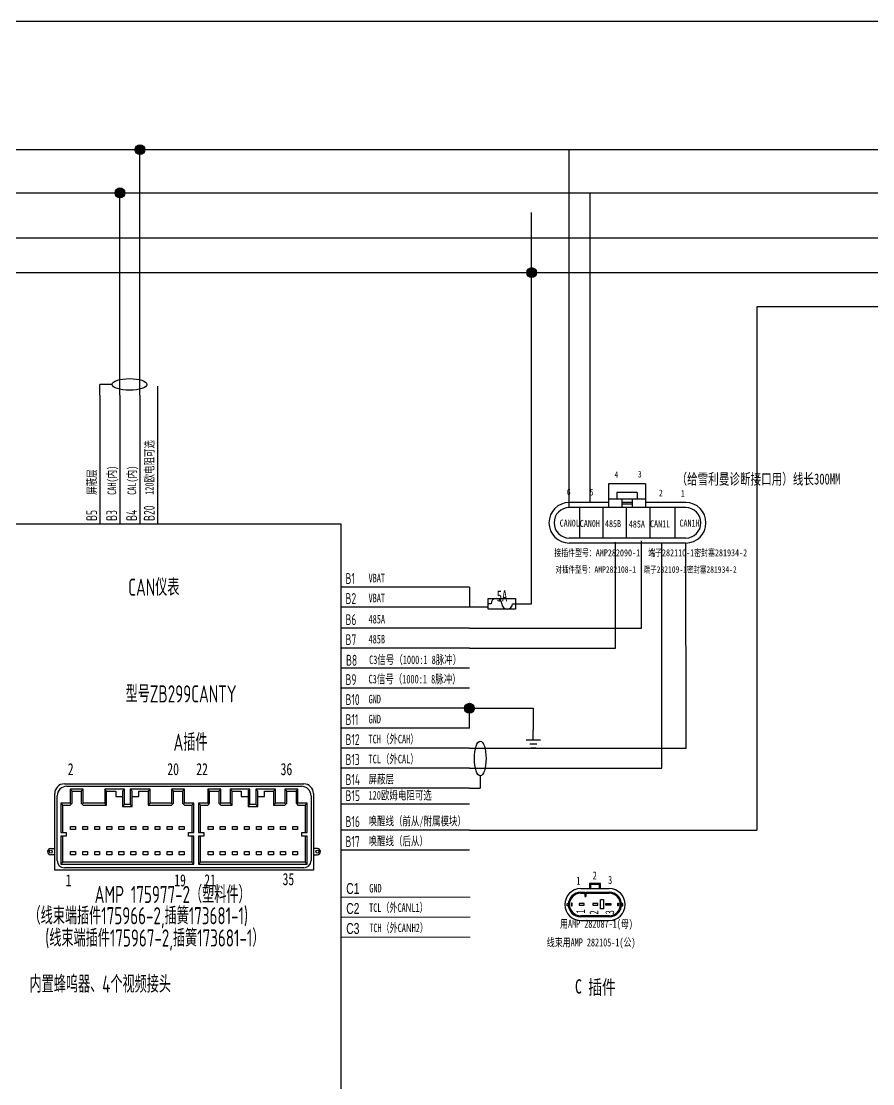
# Model space of a CAD drawing. Header units: millimetres. Extents: x 892 to 2081, y 1119 to 2752.
# Drawn here: x 1170.2 to 1468.3, y 2380 to 2751.9 of the extents above; entities that cross this region are included whole.
import ezdxf
from ezdxf.enums import TextEntityAlignment as Align

# ---------------------------------------------------------------- set-up
doc = ezdxf.new("R2010")
doc.units = ezdxf.units.MM
doc.header["$LTSCALE"] = 10
doc.linetypes.add('实线_4', pattern=[4, 4, 0])
for name, color, linetype in [('01', 7, 'Continuous'), ('200', 7, 'Continuous'), ('框架和插件', 7, 'Continuous'), ('细实线', 3, 'Continuous')]:
    doc.layers.add(name, color=color, linetype=linetype)
for name, color, linetype, lineweight in [('11', 3, 'Continuous', 0), ('11_2', 3, '实线_4', 18), ('200_1', 7, '实线_4', 18), ('文字', 10, 'Continuous', 25), ('框架和插件_2', 7, '实线_4', 18), ('细实线_1', 40, '实线_4', 18)]:
    doc.layers.add(name, color=color, linetype=linetype, lineweight=lineweight)
doc.styles.get("Standard").update_dxf_attribs({"font": 'isocp.shx', "width": 0.707, "bigfont": 'hztxt.shx'})
doc.styles.add('Standard_6', font='gbtxt.shx', dxfattribs={"width": 0.67, "bigfont": 'intecad.shx'})
doc.styles.add('仿宋体', font='', dxfattribs={"width": 0.707})
doc.styles.add('仿宋体_2', font='', dxfattribs={"width": 0.707})
doc.styles.get('仿宋体').set_extended_font_data('FangSong_GB2312')
doc.styles.get('仿宋体_2').set_extended_font_data('宋体')

# ---------------------------------------------------------------- blocks, each defined once
blk = doc.blocks.new('A$C59D93A0B')
at = {"layer": '01', "color": 1}
for p, q in [((0, -3.38), (0, 0)), ((-2.54, -3.38), (2.54, -3.38)), ((-1.23, -4.74), (1.26, -4.74)), ((-0.83, -6.11), (0.84, -6.11))]:
    blk.add_line(p, q, dxfattribs=at)
blk = doc.blocks.new('A$C15A3701C')
at = {"color": 4}
for p, q in [((0, 10.01), (0, 3.58)), ((0.8, 3.58), (0.8, 10.01)), ((1.04, 3.58), (1.04, 10.01)), ((6.11, 10.01), (6.11, 9.1)), ((6.35, 10.01), (6.35, 9.1)), ((7.15, 3.58), (7.15, 10.01)), ((6.11, 8.84), (5.42, 8.84)), ((6.35, 9.1), (6.06, 9.1)), ((6.11, 8.84), (6.11, 3.58)), ((6.11, 8.84), (6.35, 8.84)), ((6.35, 8.84), (6.35, 3.58)), ((8.3, 8.02), (7.15, 8.02)), ((8.06, 7.78), (7.15, 7.78)), ((8.06, 5.81), (8.06, 7.78)), ((8.3, 5.58), (8.3, 8.02)), ((7.15, 5.81), (8.06, 5.81)), ((7.15, 5.58), (8.3, 5.58))]:
    blk.add_line(p, q, dxfattribs=at)
for points in [[(3.83, 13.08), (3.83, 12.78), (3.28, 12.78), (3.28, 13.08)], [(3.28, 12.08), (3.28, 11.96), (3.91, 11.96), (3.91, 12.08)], [(3.79, 9.24), (3.79, 10.35), (3.41, 10.35), (3.41, 9.24)], [(3.79, 6.18), (3.79, 7.28), (3.41, 7.28), (3.41, 6.18)], [(4.68, 5.56), (4.68, 4.85), (2.58, 4.85), (2.58, 5.56)], [(3.79, 4.35), (3.79, 3.24), (3.41, 3.24), (3.41, 4.35)], [(3.28, 1.51), (3.28, 1.63), (3.91, 1.63), (3.91, 1.51)], [(3.83, 0.51), (3.83, 0.81), (3.28, 0.81), (3.28, 0.51)]]:
    blk.add_lwpolyline(points, close=True, dxfattribs=at)
blk.add_lwpolyline([(6.11, 9.1), (5.42, 9.1), (5.42, 8.84)], dxfattribs=at)
for centre, radius, start, end in [((3.58, 10.01), 3.58, 0, 180), ((3.58, 10.01), 2.77, 0, 180), ((3.58, 10.01), 2.54, 0, 180), ((3.58, 3.58), 3.58, 180, 0), ((3.58, 3.58), 2.77, 180, 0), ((3.58, 3.58), 2.54, 180, 0)]:
    blk.add_arc(centre, radius, start, end, dxfattribs=at)
at = {"color": 4, "linetype": 'Continuous', "char_height": 1.9963, "attachment_point": 3, "style": '仿宋体'}
for s, insert in [('{\\fFangSong_GB2312|b0|i0|c134|p34;1}', (2.49, 11.02)), ('{\\fFangSong_GB2312|b0|i0|c134|p34;2}', (2.28, 8.03)), ('{\\fFangSong_GB2312|b0|i0|c134|p34;3}', (2.31, 4.48))]:
    blk.add_mtext(s, dxfattribs=dict(at, insert=insert))

msp = doc.modelspace()

# ---------------------------------------------------------------- hatches: boundary and pattern name
at = {"layer": '200'}
h = msp.add_hatch(color=3, dxfattribs=at)
edge = h.paths.add_edge_path()
edge.add_arc((1211.71, 2706.99), 1.73, 0, 360)
h = msp.add_hatch(color=2, dxfattribs=at)
edge = h.paths.add_edge_path()
edge.add_arc((1204.71, 2691.86), 1.73, 0, 360)
h = msp.add_hatch(color=6, dxfattribs=at)
edge = h.paths.add_edge_path()
edge.add_arc((1348.85, 2663.96), 1.73, 0, 360)
h = msp.add_hatch(color=0, dxfattribs=at)
edge = h.paths.add_edge_path()
edge.add_arc((1327.07, 2511.43), 1.73, 0, 360)

# ---------------------------------------------------------------- linework, layer by layer
for p, q in [((1373.92, 2571.02), (1365.72, 2571.02)), ((1382.11, 2571.02), (1373.92, 2571.02)), ((1390.31, 2571.02), (1382.11, 2571.02))]:
    msp.add_line(p, q)
at = {"layer": '200', "color": 3}
for p, q in [((961.98, 2706.99), (1919.21, 2706.99)), ((1211.71, 2620.98), (1211.71, 2706.99)), ((1362.03, 2581.67), (1362.03, 2707.14))]:
    msp.add_line(p, q, dxfattribs=at)
at = {"layer": '200', "color": 2}
for p, q in [((961.45, 2691.86), (1896.95, 2691.86)), ((1204.71, 2620.98), (1204.71, 2691.86)), ((1369.36, 2583.45), (1369.36, 2692.03))]:
    msp.add_line(p, q, dxfattribs=at)
at = {"layer": '200', "color": 6}
for p, q in [((1348.85, 2587.07), (1348.85, 2684.96)), ((1011.04, 2663.96), (1883.92, 2663.96)), ((1348.85, 2548), (1348.85, 2663.96)), ((1343.21, 2548), (1348.85, 2548))]:
    msp.add_line(p, q, dxfattribs=at)
at = {"layer": '200', "color": 1}
for p, q in [((1902.92, 2676.05), (960.18, 2676.05)), ((1427.74, 2476.43), (1427.74, 2468.73))]:
    msp.add_line(p, q, dxfattribs=at)
at = {"layer": '200', "color": 22}
for p, q in [((1427.74, 2651.97), (1427.74, 2476.43)), ((1902.32, 2651.97), (1427.74, 2651.97)), ((1327.07, 2468.73), (1427.74, 2468.73))]:
    msp.add_line(p, q, dxfattribs=at)
at = {"layer": '200'}
for p, q in [((1202.03, 2624.78), (1197.71, 2624.78)), ((1197.71, 2620.98), (1197.71, 2624.78)), ((1217.88, 2624.21), (1217.88, 2575.96)), ((1197.71, 2620.98), (1197.71, 2575.96)), ((1204.71, 2620.98), (1204.71, 2575.96)), ((1211.71, 2620.98), (1211.71, 2575.96)), ((1378.22, 2532.43), (1378.22, 2569.54)), ((1387.35, 2539.43), (1387.35, 2570.03)), ((1394.4, 2490.43), (1394.4, 2569.2)), ((1402.96, 2497.43), (1402.8, 2569.24)), ((1327.07, 2553.82), (1282.05, 2553.82)), ((1327.07, 2553.82), (1327.07, 2546.83)), ((1328.52, 2548.6), (1328.52, 2548.6)), ((1333.63, 2546.82), (1282.05, 2546.82)), ((1334.63, 2548), (1333.63, 2548)), ((1342.16, 2548), (1343.21, 2548)), ((1327.07, 2539.43), (1282.05, 2539.43)), ((1327.07, 2539.43), (1282.05, 2539.43)), ((1327.07, 2539.43), (1333.63, 2539.43)), ((1333.63, 2539.43), (1387.35, 2539.43)), ((1327.07, 2532.43), (1282.05, 2532.43)), ((1327.07, 2532.43), (1378.22, 2532.43)), ((1327.07, 2525.43), (1282.05, 2525.43)), ((1327.07, 2518.43), (1282.05, 2518.43)), ((1327.07, 2511.43), (1282.05, 2511.43)), ((1327.07, 2511.43), (1349.43, 2511.43)), ((1327.07, 2504.43), (1327.07, 2511.43)), ((1349.43, 2511.43), (1349.43, 2503.72)), ((1327.07, 2504.43), (1282.05, 2504.43)), ((1327.07, 2497.43), (1282.05, 2497.43)), ((1327.07, 2497.43), (1370.77, 2497.43)), ((1370.77, 2497.43), (1402.96, 2497.43)), ((1327.07, 2490.43), (1282.05, 2490.43)), ((1327.07, 2490.43), (1378.09, 2490.43)), ((1378.09, 2490.43), (1394.4, 2490.43)), ((1330.87, 2487.76), (1330.87, 2483.43)), ((1327.07, 2483.43), (1282.05, 2483.43)), ((1327.07, 2483.43), (1330.87, 2483.43)), ((1327.07, 2477.79), (1282.05, 2477.79)), ((1327.07, 2468.73), (1282.05, 2468.73)), ((1327.07, 2461.73), (1282.05, 2461.73))]:
    msp.add_line(p, q, dxfattribs=at)
for points in [[(891.81, 2751.95), (1999.69, 2751.95), (1999.69, 2005.25), (891.81, 2005.25)], [(1166.83, 2575.96), (1282.05, 2575.96), (1282.05, 2220.24), (1166.83, 2220.24)], [(1343.21, 2546.12), (1333.63, 2546.12), (1333.63, 2549.87), (1343.21, 2549.87)]]:
    msp.add_lwpolyline(points, close=True, dxfattribs=at)
at = {"layer": '200', "color": 3}
msp.add_circle((1211.71, 2706.99), 1.73, dxfattribs=at)
at = {"layer": '200', "color": 2}
msp.add_circle((1204.71, 2691.86), 1.73, dxfattribs=at)
at = {"layer": '200', "color": 6}
msp.add_circle((1348.85, 2663.96), 1.73, dxfattribs=at)
at = {"layer": '200', "color": 0}
msp.add_circle((1327.07, 2511.43), 1.73, dxfattribs=at)
at = {"layer": '200'}
for centre, start, end in [((1336.52, 2548), 0, 180), ((1340.28, 2548), 180, 0)]:
    msp.add_arc(centre, 1.88, start, end, dxfattribs=at)
for centre, major_axis in [((1208.09, 2624.78), (-6.06, 0)), ((1330.87, 2493.82), (0, -6.06))]:
    msp.add_ellipse(centre, major_axis=major_axis, ratio=0.338145, dxfattribs=at)
at = {"layer": '200_1', "color": 6}
for p, q in [((1327.33, 2445.23), (1282.31, 2445.23)), ((1327.33, 2438.23), (1282.31, 2438.23)), ((1327.33, 2431.23), (1282.31, 2431.23))]:
    msp.add_line(p, q, dxfattribs=at)
at = {"layer": '框架和插件', "color": 4}
for p, q in [((1185.25, 2484.94), (1269.08, 2484.94)), ((1181.87, 2454.69), (1181.87, 2481.56)), ((1186.1, 2484.1), (1268.23, 2484.1)), ((1191.85, 2483.08), (1187.28, 2483.08)), ((1187.96, 2482.41), (1187.28, 2483.08)), ((1187.28, 2483.08), (1187.28, 2478.18)), ((1187.96, 2482.41), (1191.17, 2482.41)), ((1187.96, 2478.18), (1187.96, 2482.41)), ((1191.17, 2482.41), (1191.85, 2483.08)), ((1191.17, 2482.41), (1191.17, 2478.18)), ((1191.85, 2478.18), (1191.85, 2483.08)), ((1200.04, 2482.41), (1199.37, 2483.08)), ((1206.3, 2483.08), (1199.37, 2483.08)), ((1199.37, 2483.08), (1199.37, 2478.18)), ((1200.04, 2482.41), (1203.25, 2482.41)), ((1200.04, 2477.51), (1200.04, 2482.41)), ((1203.25, 2482.41), (1203.25, 2480.55)), ((1205.62, 2482.41), (1206.3, 2483.08)), ((1205.62, 2482.41), (1205.62, 2477)), ((1206.3, 2477.67), (1206.3, 2483.08)), ((1208.32, 2483.08), (1209, 2482.41)), ((1215.25, 2483.08), (1208.32, 2483.08)), ((1208.32, 2483.08), (1208.32, 2477.67)), ((1209, 2477), (1209, 2482.41)), ((1211.37, 2482.41), (1214.58, 2482.41)), ((1211.37, 2480.55), (1211.37, 2482.41)), ((1214.58, 2482.41), (1215.25, 2483.08)), ((1214.58, 2482.41), (1214.58, 2477.51)), ((1215.25, 2478.18), (1215.25, 2483.08)), ((1223.45, 2482.41), (1222.77, 2483.08)), ((1227.34, 2483.08), (1222.77, 2483.08)), ((1222.77, 2483.08), (1222.77, 2478.18)), ((1223.45, 2482.41), (1226.66, 2482.41)), ((1223.45, 2478.18), (1223.45, 2482.41)), ((1226.66, 2482.41), (1227.34, 2483.08)), ((1226.66, 2482.41), (1226.66, 2478.18)), ((1227.34, 2478.18), (1227.34, 2483.08)), ((1236.12, 2482.41), (1235.45, 2483.08)), ((1240.01, 2483.08), (1235.45, 2483.08)), ((1235.45, 2483.08), (1235.45, 2478.18)), ((1236.12, 2482.41), (1239.33, 2482.41)), ((1236.12, 2478.18), (1236.12, 2482.41)), ((1239.33, 2482.41), (1240.01, 2483.08)), ((1239.33, 2482.41), (1239.33, 2478.18)), ((1240.01, 2478.18), (1240.01, 2483.08)), ((1243.98, 2482.41), (1243.31, 2483.08)), ((1250.24, 2483.08), (1243.31, 2483.08)), ((1243.31, 2483.08), (1243.31, 2478.18)), ((1243.98, 2482.41), (1247.19, 2482.41)), ((1243.98, 2477.51), (1243.98, 2482.41)), ((1247.19, 2482.41), (1247.19, 2480.55)), ((1249.56, 2482.41), (1250.24, 2483.08)), ((1249.56, 2482.41), (1249.56, 2477)), ((1250.24, 2477.67), (1250.24, 2483.08)), ((1252.26, 2483.08), (1252.94, 2482.41)), ((1259.19, 2483.08), (1252.26, 2483.08)), ((1252.26, 2483.08), (1252.26, 2477.67)), ((1252.94, 2477), (1252.94, 2482.41)), ((1255.31, 2482.41), (1258.52, 2482.41)), ((1255.31, 2480.55), (1255.31, 2482.41)), ((1258.52, 2482.41), (1259.19, 2483.08)), ((1258.52, 2482.41), (1258.52, 2477.51)), ((1259.19, 2478.18), (1259.19, 2483.08)), ((1263.16, 2482.41), (1262.49, 2483.08)), ((1267.05, 2483.08), (1262.49, 2483.08)), ((1262.49, 2483.08), (1262.49, 2478.18)), ((1263.16, 2482.41), (1266.37, 2482.41)), ((1263.16, 2478.18), (1263.16, 2482.41)), ((1266.37, 2482.41), (1267.05, 2483.08)), ((1266.37, 2482.41), (1266.37, 2478.18)), ((1267.05, 2478.18), (1267.05, 2483.08)), ((1272.46, 2481.56), (1272.46, 2454.69)), ((1182.72, 2458.07), (1182.72, 2480.72)), ((1184.75, 2477.51), (1184.07, 2478.18)), ((1187.28, 2478.18), (1184.07, 2478.18)), ((1184.07, 2478.18), (1184.07, 2467.96)), ((1184.75, 2477.51), (1187.28, 2477.51)), ((1184.75, 2467.96), (1184.75, 2477.51)), ((1187.62, 2477.84), (1187.28, 2478.18)), ((1187.28, 2477.51), (1187.62, 2477.84)), ((1187.62, 2477.84), (1187.96, 2478.18)), ((1191.17, 2478.18), (1191.51, 2477.84)), ((1191.51, 2477.84), (1191.85, 2478.18)), ((1191.51, 2477.84), (1191.85, 2477.51)), ((1199.37, 2478.18), (1191.85, 2478.18)), ((1191.85, 2477.51), (1200.04, 2477.51)), ((1200.04, 2477.51), (1199.37, 2478.18)), ((1203.25, 2480.55), (1205.62, 2480.55)), ((1205.62, 2477), (1206.3, 2477.67)), ((1208.32, 2477.67), (1206.3, 2477.67)), ((1209, 2477), (1208.32, 2477.67)), ((1209, 2480.55), (1211.37, 2480.55)), ((1214.58, 2477.51), (1215.25, 2478.18)), ((1214.58, 2477.51), (1222.77, 2477.51)), ((1222.77, 2478.18), (1215.25, 2478.18)), ((1223.11, 2477.84), (1222.77, 2478.18)), ((1222.77, 2477.51), (1223.11, 2477.84)), ((1223.11, 2477.84), (1223.45, 2478.18)), ((1226.66, 2478.18), (1227, 2477.84)), ((1227, 2477.84), (1227.34, 2478.18)), ((1227, 2477.84), (1227.34, 2477.51)), ((1230.55, 2478.18), (1227.34, 2478.18)), ((1227.34, 2477.51), (1229.87, 2477.51)), ((1229.87, 2477.51), (1230.55, 2478.18)), ((1229.87, 2477.51), (1229.87, 2467.96)), ((1230.55, 2467.96), (1230.55, 2478.18)), ((1232.91, 2477.51), (1232.24, 2478.18)), ((1235.45, 2478.18), (1232.24, 2478.18)), ((1232.24, 2478.18), (1232.24, 2467.96)), ((1232.91, 2477.51), (1235.45, 2477.51)), ((1232.91, 2467.96), (1232.91, 2477.51)), ((1235.79, 2477.84), (1235.45, 2478.18)), ((1235.45, 2477.51), (1235.79, 2477.84)), ((1235.79, 2477.84), (1236.12, 2478.18)), ((1239.33, 2478.18), (1239.67, 2477.84)), ((1239.67, 2477.84), (1240.01, 2478.18)), ((1239.67, 2477.84), (1240.01, 2477.51)), ((1243.31, 2478.18), (1240.01, 2478.18)), ((1240.01, 2477.51), (1243.98, 2477.51)), ((1243.98, 2477.51), (1243.31, 2478.18)), ((1247.19, 2480.55), (1249.56, 2480.55)), ((1249.56, 2477), (1250.24, 2477.67)), ((1252.26, 2477.67), (1250.24, 2477.67)), ((1252.94, 2477), (1252.26, 2477.67)), ((1252.94, 2480.55), (1255.31, 2480.55)), ((1258.52, 2477.51), (1259.19, 2478.18)), ((1258.52, 2477.51), (1262.49, 2477.51)), ((1262.49, 2478.18), (1259.19, 2478.18)), ((1262.83, 2477.84), (1262.49, 2478.18)), ((1262.49, 2477.51), (1262.83, 2477.84)), ((1262.83, 2477.84), (1263.16, 2478.18)), ((1266.37, 2478.18), (1266.71, 2477.84)), ((1266.71, 2477.84), (1267.05, 2478.18)), ((1266.71, 2477.84), (1267.05, 2477.51)), ((1270.26, 2478.18), (1267.05, 2478.18)), ((1267.05, 2477.51), (1269.59, 2477.51)), ((1269.59, 2477.51), (1270.26, 2478.18)), ((1269.59, 2477.51), (1269.59, 2467.96)), ((1270.26, 2467.96), (1270.26, 2478.18)), ((1271.61, 2480.72), (1271.61, 2458.07)), ((1205.62, 2477), (1209, 2477)), ((1249.56, 2477), (1252.94, 2477)), ((1187.45, 2470.02), (1189.14, 2470.02)), ((1187.45, 2468.94), (1187.45, 2470.02)), ((1189.14, 2470.02), (1189.14, 2468.94)), ((1191.68, 2470.02), (1193.37, 2470.02)), ((1191.68, 2468.94), (1191.68, 2470.02)), ((1193.37, 2470.02), (1193.37, 2468.94)), ((1195.9, 2470.02), (1197.59, 2470.02)), ((1195.9, 2468.94), (1195.9, 2470.02)), ((1197.59, 2470.02), (1197.59, 2468.94)), ((1200.13, 2470.02), (1201.82, 2470.02)), ((1200.13, 2468.94), (1200.13, 2470.02)), ((1201.82, 2470.02), (1201.82, 2468.94)), ((1204.35, 2470.02), (1206.04, 2470.02)), ((1204.35, 2468.94), (1204.35, 2470.02)), ((1206.04, 2470.02), (1206.04, 2468.94)), ((1208.58, 2470.02), (1210.27, 2470.02)), ((1208.58, 2468.94), (1208.58, 2470.02)), ((1210.27, 2470.02), (1210.27, 2468.94)), ((1212.8, 2470.02), (1214.49, 2470.02)), ((1212.8, 2468.94), (1212.8, 2470.02)), ((1214.49, 2470.02), (1214.49, 2468.94)), ((1217.03, 2470.02), (1218.72, 2470.02)), ((1217.03, 2468.94), (1217.03, 2470.02)), ((1218.72, 2470.02), (1218.72, 2468.94)), ((1221.25, 2470.02), (1222.94, 2470.02)), ((1221.25, 2468.94), (1221.25, 2470.02)), ((1222.94, 2470.02), (1222.94, 2468.94)), ((1225.48, 2470.02), (1227.17, 2470.02)), ((1225.48, 2468.94), (1225.48, 2470.02)), ((1227.17, 2470.02), (1227.17, 2468.94)), ((1235.62, 2470.02), (1237.31, 2470.02)), ((1235.62, 2468.94), (1235.62, 2470.02)), ((1237.31, 2470.02), (1237.31, 2468.94)), ((1239.84, 2470.02), (1241.53, 2470.02)), ((1239.84, 2468.94), (1239.84, 2470.02)), ((1241.53, 2470.02), (1241.53, 2468.94)), ((1244.07, 2470.02), (1245.76, 2470.02)), ((1244.07, 2468.94), (1244.07, 2470.02)), ((1245.76, 2470.02), (1245.76, 2468.94)), ((1248.29, 2470.02), (1249.98, 2470.02)), ((1248.29, 2468.94), (1248.29, 2470.02)), ((1249.98, 2470.02), (1249.98, 2468.94)), ((1252.52, 2470.02), (1254.21, 2470.02)), ((1252.52, 2468.94), (1252.52, 2470.02)), ((1254.21, 2470.02), (1254.21, 2468.94)), ((1256.74, 2470.02), (1258.43, 2470.02)), ((1256.74, 2468.94), (1256.74, 2470.02)), ((1258.43, 2470.02), (1258.43, 2468.94)), ((1260.97, 2470.02), (1262.66, 2470.02)), ((1260.97, 2468.94), (1260.97, 2470.02)), ((1262.66, 2470.02), (1262.66, 2468.94)), ((1265.19, 2470.02), (1266.88, 2470.02)), ((1265.19, 2468.94), (1265.19, 2470.02)), ((1266.88, 2470.02), (1266.88, 2468.94)), ((1184.07, 2467.96), (1185.93, 2467.96)), ((1185.93, 2466.61), (1184.07, 2466.61)), ((1184.07, 2466.61), (1184.07, 2456.89)), ((1184.75, 2457.56), (1184.75, 2466.61)), ((1185.93, 2467.96), (1185.93, 2466.61)), ((1189.14, 2468.94), (1187.45, 2468.94)), ((1193.37, 2468.94), (1191.68, 2468.94)), ((1197.59, 2468.94), (1195.9, 2468.94)), ((1201.82, 2468.94), (1200.13, 2468.94)), ((1206.04, 2468.94), (1204.35, 2468.94)), ((1210.27, 2468.94), (1208.58, 2468.94)), ((1214.49, 2468.94), (1212.8, 2468.94)), ((1218.72, 2468.94), (1217.03, 2468.94)), ((1222.94, 2468.94), (1221.25, 2468.94)), ((1227.17, 2468.94), (1225.48, 2468.94)), ((1228.69, 2466.61), (1228.69, 2467.96)), ((1228.69, 2467.96), (1230.55, 2467.96)), ((1230.55, 2466.61), (1228.69, 2466.61)), ((1229.87, 2466.61), (1229.87, 2457.56)), ((1230.55, 2456.89), (1230.55, 2466.61)), ((1232.24, 2467.96), (1234.1, 2467.96)), ((1234.1, 2466.61), (1232.24, 2466.61)), ((1232.24, 2466.61), (1232.24, 2456.89)), ((1232.91, 2457.56), (1232.91, 2466.61)), ((1234.1, 2467.96), (1234.1, 2466.61)), ((1237.31, 2468.94), (1235.62, 2468.94)), ((1241.53, 2468.94), (1239.84, 2468.94)), ((1245.76, 2468.94), (1244.07, 2468.94)), ((1249.98, 2468.94), (1248.29, 2468.94)), ((1254.21, 2468.94), (1252.52, 2468.94)), ((1258.43, 2468.94), (1256.74, 2468.94)), ((1262.66, 2468.94), (1260.97, 2468.94)), ((1266.88, 2468.94), (1265.19, 2468.94)), ((1268.4, 2466.61), (1268.4, 2467.96)), ((1268.4, 2467.96), (1270.26, 2467.96)), ((1270.26, 2466.61), (1268.4, 2466.61)), ((1269.59, 2466.61), (1269.59, 2457.56)), ((1270.26, 2456.89), (1270.26, 2466.61)), ((1187.45, 2461.23), (1189.14, 2461.23)), ((1187.45, 2460.15), (1187.45, 2461.23)), ((1189.14, 2460.15), (1187.45, 2460.15)), ((1189.14, 2461.23), (1189.14, 2460.15)), ((1191.68, 2461.23), (1193.37, 2461.23)), ((1191.68, 2460.15), (1191.68, 2461.23)), ((1193.37, 2460.15), (1191.68, 2460.15)), ((1193.37, 2461.23), (1193.37, 2460.15)), ((1195.9, 2461.23), (1197.59, 2461.23)), ((1195.9, 2460.15), (1195.9, 2461.23)), ((1197.59, 2460.15), (1195.9, 2460.15)), ((1197.59, 2461.23), (1197.59, 2460.15)), ((1200.13, 2461.23), (1201.82, 2461.23)), ((1200.13, 2460.15), (1200.13, 2461.23)), ((1201.82, 2460.15), (1200.13, 2460.15)), ((1201.82, 2461.23), (1201.82, 2460.15)), ((1204.35, 2461.23), (1206.04, 2461.23)), ((1204.35, 2460.15), (1204.35, 2461.23)), ((1206.04, 2460.15), (1204.35, 2460.15)), ((1206.04, 2461.23), (1206.04, 2460.15)), ((1208.58, 2461.23), (1210.27, 2461.23)), ((1208.58, 2460.15), (1208.58, 2461.23)), ((1210.27, 2460.15), (1208.58, 2460.15)), ((1210.27, 2461.23), (1210.27, 2460.15)), ((1212.8, 2461.23), (1214.49, 2461.23)), ((1212.8, 2460.15), (1212.8, 2461.23)), ((1214.49, 2460.15), (1212.8, 2460.15)), ((1214.49, 2461.23), (1214.49, 2460.15)), ((1217.03, 2461.23), (1218.72, 2461.23)), ((1217.03, 2460.15), (1217.03, 2461.23)), ((1218.72, 2460.15), (1217.03, 2460.15)), ((1218.72, 2461.23), (1218.72, 2460.15)), ((1221.25, 2461.23), (1222.94, 2461.23)), ((1221.25, 2460.15), (1221.25, 2461.23)), ((1222.94, 2460.15), (1221.25, 2460.15)), ((1222.94, 2461.23), (1222.94, 2460.15)), ((1225.48, 2461.23), (1227.17, 2461.23)), ((1225.48, 2460.15), (1225.48, 2461.23)), ((1227.17, 2460.15), (1225.48, 2460.15)), ((1227.17, 2461.23), (1227.17, 2460.15)), ((1235.62, 2461.23), (1237.31, 2461.23)), ((1235.62, 2460.15), (1235.62, 2461.23)), ((1237.31, 2460.15), (1235.62, 2460.15)), ((1237.31, 2461.23), (1237.31, 2460.15)), ((1239.84, 2461.23), (1241.53, 2461.23)), ((1239.84, 2460.15), (1239.84, 2461.23)), ((1241.53, 2460.15), (1239.84, 2460.15)), ((1241.53, 2461.23), (1241.53, 2460.15)), ((1244.07, 2461.23), (1245.76, 2461.23)), ((1244.07, 2460.15), (1244.07, 2461.23)), ((1245.76, 2460.15), (1244.07, 2460.15)), ((1245.76, 2461.23), (1245.76, 2460.15)), ((1248.29, 2461.23), (1249.98, 2461.23)), ((1248.29, 2460.15), (1248.29, 2461.23)), ((1249.98, 2460.15), (1248.29, 2460.15)), ((1249.98, 2461.23), (1249.98, 2460.15)), ((1252.52, 2461.23), (1254.21, 2461.23)), ((1252.52, 2460.15), (1252.52, 2461.23)), ((1254.21, 2460.15), (1252.52, 2460.15)), ((1254.21, 2461.23), (1254.21, 2460.15)), ((1256.74, 2461.23), (1258.43, 2461.23)), ((1256.74, 2460.15), (1256.74, 2461.23)), ((1258.43, 2460.15), (1256.74, 2460.15)), ((1258.43, 2461.23), (1258.43, 2460.15)), ((1260.97, 2461.23), (1262.66, 2461.23)), ((1260.97, 2460.15), (1260.97, 2461.23)), ((1262.66, 2460.15), (1260.97, 2460.15)), ((1262.66, 2461.23), (1262.66, 2460.15)), ((1265.19, 2461.23), (1266.88, 2461.23)), ((1265.19, 2460.15), (1265.19, 2461.23)), ((1266.88, 2460.15), (1265.19, 2460.15)), ((1266.88, 2461.23), (1266.88, 2460.15)), ((1184.75, 2457.56), (1184.07, 2456.89)), ((1184.07, 2456.89), (1230.55, 2456.89)), ((1229.87, 2457.56), (1184.75, 2457.56)), ((1269.08, 2455.54), (1185.25, 2455.54)), ((1230.55, 2456.89), (1229.87, 2457.56)), ((1232.91, 2457.56), (1232.24, 2456.89)), ((1232.24, 2456.89), (1270.26, 2456.89)), ((1269.59, 2457.56), (1232.91, 2457.56)), ((1270.26, 2456.89), (1269.59, 2457.56)), ((1272.46, 2454.69), (1181.87, 2454.69))]:
    msp.add_line(p, q, dxfattribs=at)
for points in [[(1180.47, 2462.29), (1181.87, 2462.29)], [(1181.87, 2460.15), (1180.47, 2460.15)], [(1273.86, 2462.29), (1272.46, 2462.29)], [(1272.46, 2460.15), (1273.86, 2460.15)]]:
    msp.add_lwpolyline(points, dxfattribs=at)
for centre in [(1180.47, 2461.22), (1273.86, 2461.22)]:
    msp.add_circle(centre, 0.511, dxfattribs=at)
for centre, radius, start, end in [((1185.25, 2481.56), 3.38, 90, 180), ((1269.08, 2481.56), 3.38, 0, 90), ((1186.1, 2480.72), 3.38, 90, 180), ((1268.23, 2480.72), 3.38, 0, 90), ((1180.47, 2461.22), 1.07, 90, 270), ((1273.86, 2461.22), 1.07, 270, 90), ((1185.25, 2458.07), 2.54, 180, 270), ((1269.08, 2458.07), 2.54, 270, 0)]:
    msp.add_arc(centre, radius, start, end, dxfattribs=at)
at = {"layer": '细实线', "color": 4}
for p, q in [((1375.72, 2589.96), (1375.72, 2581.67)), ((1388.74, 2589.96), (1375.72, 2589.96)), ((1388.74, 2589.96), (1388.74, 2581.67)), ((1378.68, 2587), (1378.68, 2584.63)), ((1385.78, 2587), (1378.68, 2587)), ((1385.78, 2587), (1385.78, 2584.63)), ((1375.72, 2583.45), (1362.03, 2583.45)), ((1402.8, 2581.67), (1362.03, 2581.67)), ((1365.72, 2571.02), (1365.72, 2581.67)), ((1373.92, 2571.02), (1373.92, 2581.67)), ((1388.74, 2584.63), (1375.72, 2584.63)), ((1384.01, 2584.63), (1380.45, 2584.63)), ((1380.45, 2584.63), (1380.45, 2581.67)), ((1384.01, 2583.45), (1380.45, 2583.45)), ((1384.01, 2582.86), (1380.45, 2582.86)), ((1382.11, 2571.02), (1382.11, 2581.67)), ((1384.01, 2584.63), (1384.01, 2581.67)), ((1402.8, 2583.45), (1388.74, 2583.45)), ((1390.31, 2571.02), (1390.31, 2581.67)), ((1399.13, 2571.02), (1399.13, 2581.67)), ((1402.8, 2571.02), (1362.03, 2571.02)), ((1402.8, 2569.24), (1362.03, 2569.24))]:
    msp.add_line(p, q, dxfattribs=at)
for centre, radius, start, end in [((1362.03, 2576.35), 7.1, 90, 270), ((1362.03, 2576.35), 5.33, 90, 270), ((1402.8, 2576.35), 7.1, 270, 90), ((1402.8, 2576.35), 5.33, 270, 90)]:
    msp.add_arc(centre, radius, start, end, dxfattribs=at)

# ---------------------------------------------------------------- block references
at = {"layer": '200'}
msp.add_blockref('A$C59D93A0B', (1349.43, 2503.72), dxfattribs=at)
at = {"layer": '文字', "color": 6, "xscale": 1.555199999998877, "yscale": 1.555199999998877, "rotation": 90}
msp.add_blockref('A$C15A3701C', (1381.6, 2437.13), dxfattribs=at)

# ---------------------------------------------------------------- texts
at = {"layer": '11', "color": 0, "width": 0.707}
for s, p in [('B20', (1216.88, 2577.01)), ('B5', (1196.72, 2577.01)), ('B3', (1203.72, 2577.01)), ('B4', (1210.72, 2577.01))]:
    msp.add_text(s, height=3.819, rotation=90, dxfattribs=at).set_placement(p)
at = {"layer": '11', "color": 2, "style": '仿宋体', "width": 0.707}
for s, height, p in [('CAN0L', 2.444, (1358.67, 2575.03)), ('CAN0H', 2.444, (1365.72, 2574.92)), ('485A', 2.444, (1382.88, 2574.69)), ('CAN1L', 2.444, (1390.31, 2574.79)), ('CAN1H', 2.444, (1400.61, 2575.03)), ('接插件型号：AMP282090-1  端子282110-1密封塞281934-2', 2.4443, (1356.8, 2564.63))]:
    msp.add_text(s, height=height, dxfattribs=at).set_placement(p)
at = {"layer": '11', "color": 3, "style": '仿宋体', "width": 0.707}
msp.add_text('485B', height=2.444, dxfattribs=at).set_placement((1374.54, 2574.83))
at = {"layer": '11', "color": 0, "width": 0.707}
for s, p in [('B1', (1283.69, 2554.93)), ('B2', (1283.69, 2547.93)), ('B6', (1283.69, 2540.54)), ('B7', (1283.69, 2533.54)), ('B8', (1283.88, 2526.31)), ('B9', (1283.69, 2519.54)), ('B10', (1283.69, 2512.54)), ('B11', (1283.69, 2505.54)), ('B12', (1283.69, 2498.54)), ('B13', (1283.69, 2491.54)), ('B14', (1283.69, 2484.54)), ('B15', (1283.69, 2478.9)), ('B16', (1283.69, 2469.84)), ('B17', (1283.69, 2462.84))]:
    msp.add_text(s, height=3.819, dxfattribs=at).set_placement(p)
at = {"layer": '11_2', "color": 6, "char_height": 3.8192, "attachment_point": 7, "style": 'Standard_6'}
for s, insert, width in [('{\\W0.707;C1}', (1283.94, 2446.34), 8.1004), ('{\\W0.707;C2}', (1283.94, 2439.34), 9.4505), ('{\\W0.707;C3}', (1283.94, 2432.34), 9.4505)]:
    msp.add_mtext(s, dxfattribs=dict(at, insert=insert, width=width))
at = {"layer": '文字', "color": 6, "char_height": 2.8172, "attachment_point": 3, "style": '仿宋体'}
for s, insert, width in [('{\\fFangSong_GB2312|b0|i0|c134|p34;1}', (1365.94, 2452.46), 10.9998), ('{\\fNSimSun|b0|i0|c134|p49;2}', (1371.67, 2454.29), 10.9998), ('{\\fNSimSun|b0|i0|c134|p49;3}', (1377.06, 2452.72), 10.9998), ('{\\fNSimSun|b0|i0|c134|p49;用AMP 282087-1(母)}', (1384.3, 2437.38), 30.0073), ('{\\fNSimSun|b0|i0|c134|p49;线束用AMP 282105-1(公)}', (1385.22, 2430.85), 38.0848)]:
    msp.add_mtext(s, dxfattribs=dict(at, insert=insert, width=width))
at = {"layer": '框架和插件', "color": 6, "style": '仿宋体', "width": 0.707}
for s, height, p in [('4', 2.3, (1377.89, 2592.07)), ('3', 2.3, (1386.06, 2592.22)), ('6', 2.3, (1361.2, 2586.02)), ('5', 2.3, (1369.22, 2585.92)), ('2', 2.3, (1393.46, 2585.65)), ('1', 2.3, (1401.11, 2585.53)), ('对插件型号：AMP282108-1  端子282109-1密封塞281934-2', 2.2963, (1357.22, 2558.84))]:
    msp.add_text(s, height=height, dxfattribs=at).set_placement(p)
at = {"layer": '框架和插件', "color": 0, "style": '仿宋体', "width": 0.707}
msp.add_text('（给雪利曼诊断接口用）线长300MM', height=3.84, dxfattribs=at).set_placement((1399.58, 2589.77))
at = {"layer": '框架和插件', "color": 1, "style": '仿宋体', "width": 0.707}
msp.add_text('5A', height=3.84, dxfattribs=at).set_placement((1336.63, 2548.81))
at = {"layer": '框架和插件', "color": 4, "style": '仿宋体', "width": 0.707}
for s, height, p in [('2', 4.22, (1186.45, 2488.01)), ('20', 4.225, (1221.3, 2488.01)), ('22', 4.225, (1231.44, 2488.01)), ('36', 4.225, (1260.97, 2488.01)), ('1', 4.22, (1185.71, 2449.07)), ('19', 4.225, (1223.73, 2449.07)), ('21', 4.225, (1234.25, 2449.07)), ('35', 4.225, (1261.67, 2449.51))]:
    msp.add_text(s, height=height, dxfattribs=at).set_placement(p)
at = {"layer": '框架和插件_2', "color": 6, "attachment_point": 7, "style": '仿宋体_2'}
for s, insert, char_height, width in [('C', (1364.03, 2411.44), 5, 3.3867), ('插件', (1368.68, 2410.72), 4.998, 14.4892)]:
    msp.add_mtext(s, dxfattribs=dict(at, insert=insert, char_height=char_height, width=width))
at = {"layer": '细实线', "color": 0, "width": 0.707}
for s, p in [('CAN仪表', (1207.61, 2550.79)), ('型号ZB299CANTY', (1206.7, 2513.45)), ('A插件', (1223.47, 2496.52)), ('AMP 175977-2（塑料件）', (1195.85, 2443.24)), ('（线束端插件175966-2,插簧173681-1)', (1172.71, 2435.78)), (' (线束端插件175967-2,插簧173681-1）', (1176.13, 2427.99))]:
    msp.add_text(s, height=6, dxfattribs=at).set_placement(p)
msp.add_text('内置蜂呜器、4个视频接头', height=6, dxfattribs=at).set_placement((1173.06, 2417.85), align=Align.TOP_LEFT)
at = {"layer": '细实线', "color": 0, "char_height": 3, "attachment_point": 1, "rotation": 90}
for s, insert, width in [('{\\fSimSun|b0|i0|c134|p2;120欧电阻可选}', (1213.53, 2586.13), 32.2), ('{\\fSimSun|b0|i0|c134|p2;屏蔽层}', (1193.37, 2586.13), 37.0571), ('{\\fSimSun|b0|i0|c134|p2;CAH(内)}', (1200.37, 2586.13), 46.3429), ('{\\fSimSun|b0|i0|c134|p2;CAL(内)}', (1207.37, 2586.13), 32.2)]:
    msp.add_mtext(s, dxfattribs=dict(at, insert=insert, width=width))
at = {"layer": '细实线', "color": 0, "char_height": 3, "attachment_point": 1}
for s, insert, width in [('{\\fSimSun|b0|i0|c134|p2;VBAT}', (1291.76, 2558.5), 32.2), ('{\\fSimSun|b0|i0|c134|p2;VBAT}', (1291.76, 2551.5), 32.2), ('{\\fSimSun|b0|i0|c134|p2;485A}', (1291.76, 2544.12), 32.2), ('{\\fSimSun|b0|i0|c134|p2;485B}', (1291.76, 2537.12), 32.2), ('{\\fSimSun|b0|i0|c134|p2;C3信号（1000:1 8脉冲）}', (1291.96, 2529.89), 54.1545), ('{\\fSimSun|b0|i0|c134|p2;C3信号（1000:1 8脉冲）}', (1291.76, 2523.12), 54.1545), ('{\\fSimSun|b0|i0|c134|p2;GND}', (1291.76, 2516.12), 32.2), ('{\\fSimSun|b0|i0|c134|p2;GND}', (1291.76, 2509.12), 32.2), ('{\\fSimSun|b0|i0|c134|p2;TCH（外CAH）}', (1291.76, 2502.12), 32.2), ('{\\fSimSun|b0|i0|c134|p2;TCL（外CAL）}', (1291.76, 2495.12), 32.2), ('{\\fSimSun|b0|i0|c134|p2;屏蔽层}', (1291.76, 2488.12), 32.2), ('{\\fSimSun|b0|i0|c134|p2;120欧姆电阻可选}', (1291.76, 2482.47), 32.2), ('{\\fSimSun|b0|i0|c134|p54;唤醒线（前从/附属模块）}', (1291.76, 2473.42), 54.2), ('{\\fSimSun|b0|i0|c134|p6;唤醒线（后从）}', (1291.76, 2466.42), 32.2)]:
    msp.add_mtext(s, dxfattribs=dict(at, insert=insert, width=width))
at = {"layer": '细实线_1', "color": 6, "char_height": 3, "width": 32.2, "attachment_point": 1, "style": 'Standard_6'}
for s, insert in [('{\\fSimSun|b0|i0|c107|p0;GND}', (1292.02, 2449.92)), ('{\\fSimSun|b0|i0|c134|p2;TCL（外CA\\fArial|b0|i0|c0|p32;N\\fSimSun|b0|i0|c134|p2;L1）}', (1291.95, 2443.12)), ('{\\fSimSun|b0|i0|c134|p2;TCH（外CA\\fArial|b0|i0|c0|p32;N\\fSimSun|b0|i0|c134|p2;H2）}', (1292.02, 2436.04))]:
    msp.add_mtext(s, dxfattribs=dict(at, insert=insert))

doc.saveas('drawing.dxf')
